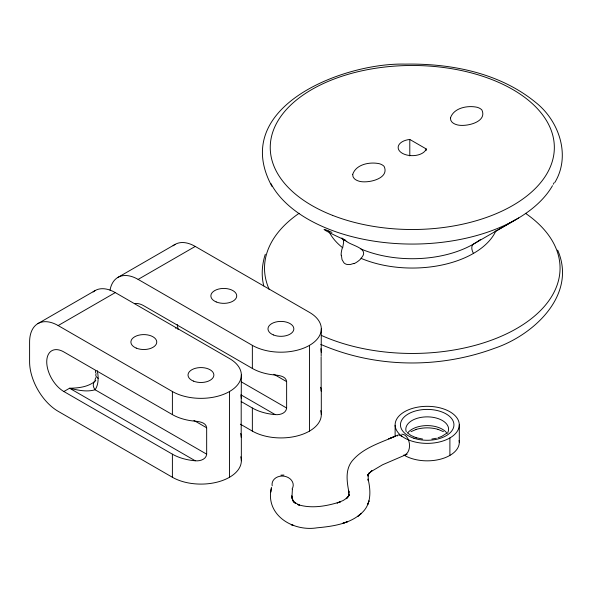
<?xml version="1.0" encoding="UTF-8"?>
<svg xmlns="http://www.w3.org/2000/svg" width="592" height="592" viewBox="0 0 592 592"><rect width="100%" height="100%" fill="white"/><g stroke="black" fill="none" stroke-linecap="round" stroke-linejoin="round"><path stroke-width="0.89" d="M241.225 402.035L241.344 375.032M321.175 356.088L321.308 328.863M206.667 454.175C206.223 459.496 199.748 461.309 195.242 460.776A40.389 23.317 0 0 1 172.39 454.175L63.869 391.527A24.235 13.993 60 0 1 46.738 361.845A24.235 13.993 60 0 1 63.869 351.951L172.39 414.607A40.389 23.317 0 0 0 195.242 421.201C199.489 421.6 206.134 422.496 206.667 427.794L206.667 454.175L95.083 389.758C86.758 392.267 77.789 390.158 69.582 388.226L63.869 391.527M134.458 303.592A24.235 13.993 60 0 1 143.834 305.783L252.355 368.439A40.389 23.317 0 0 0 275.206 375.032C279.476 375.446 286.069 376.32 286.632 381.633L286.632 408.014C286.188 413.327 279.705 415.14 275.206 414.607A40.389 23.317 0 0 1 252.355 408.014L241.188 401.561M271.462 487.275C264.654 514.848 292.7 531.786 317.038 527.82C333.185 526.31 351.322 523.816 363.177 511.577C371.473 502.874 370.666 489.917 368.098 479.091L368.268 480.652L368.157 474.488L367.98 476.094L368.683 473.445L368.113 475.08L369.415 472.727L368.431 474.222L371.88 470.766L370.592 471.861L382.587 464.757L407.126 454.205M241.196 402.471L241.203 437.251M321.123 356.954L321.167 391.083M270.936 492.026L271.284 488.874M95.615 377.777L94.986 380.234M292.396 489.273L291.93 497.391L291.76 495.837L292.944 500.862L291.915 497.924L293.758 501.905L292.966 500.691L295.6 503.503L293.721 501.875L299.626 505.25L297.695 504.532C311.644 509.009 326.976 506.108 340.592 501.75L337.1 503L343.219 500.484L347.511 497.598L346.194 498.738L348.917 495.578L347.926 497.095L349.036 494.764L348.466 496.407L349.036 493.846L348.858 495.452L348.792 490.983L348.969 492.544C347.023 482.288 344.966 470.277 351.877 461.301C362.741 447.841 380.412 442.853 395.634 436.082L388.752 438.85L398.505 434.861L401.842 436.2M241.321 437.214L241.336 436.792L241.344 460.776M321.286 391.046L321.301 390.624L321.308 414.607M265.29 254.279C261.982 264.432 261.124 275.532 263.795 285.929M397.321 436.023L397.528 435.601M554.867 182.432C571.125 155.481 558.974 120.576 535.427 102.216C499.3 72.712 450.741 63.322 405.113 64.128C343.996 62.404 228.445 106.834 272.002 186.443M368.12 474.74L369.415 472.727M367.691 475.406L368.683 473.866M94.994 381.3C88.016 387.079 78.299 388.093 69.582 388.226L195.242 460.776M446.294 433.492L441.773 436.371L438.028 437.814M473.445 253.42A8.081 4.662 60 0 1 473.445 244.096L514.811 220.187M37.962 323.572L95.083 290.591M117.926 277.404L175.047 244.429M240.744 456.78A40.389 23.317 0 0 1 219.558 481.474A40.389 23.317 0 0 1 172.39 477.263L58.157 411.307A40.389 23.317 60 0 1 29.6 361.845L29.6 342.058A40.389 23.317 60 0 1 58.157 325.57L115.277 292.596L229.511 358.545A40.389 23.317 0 0 1 229.511 391.519L229.511 477.263M110.038 290.169A40.389 23.317 60 0 1 138.121 279.402L195.242 246.427L309.475 312.376A40.389 23.317 0 0 1 309.475 345.358L309.475 431.094M495.104 231.583L518.696 217.945M410.966 431.664L416.383 429.341L415.976 429.474C423.25 427.313 431.161 427.313 438.428 429.474L438.028 429.341L443.438 431.664M353.838 263.41L350.479 264.476L347.178 264.483A9.442 7.696 -53.3 0 1 343.908 262.774L342.021 259.592L341.399 255.211M436.319 438.258L431.849 439.042M280.911 475.147L283.96 475.065M422.555 439.042L415.976 437.68M416.383 437.814L410.966 435.497L407.57 432.885M293.699 525.511L291.286 524.645L293.114 525.304M320.783 344.381C375.202 368.076 439.064 368.846 494.572 348.274C533.547 335.183 577.289 294.979 557.671 250.135M495.822 231.043A86.491 49.935 0 0 1 360.957 258.304C370.533 248.662 351.9 245.724 346.66 241.499M426.203 148.932A14.134 8.162 0 0 1 411.455 155.644A14.134 8.162 0 0 1 398.172 147.978A14.134 8.162 0 0 1 409.797 139.46L426.203 148.932L426.203 150.42M138.121 279.402L252.355 345.358A40.389 23.317 0 0 0 309.475 345.358M273.874 374.27L286.632 381.633M241.196 381.781L286.632 408.014M241.588 395.197L275.206 414.607M240.374 424.175L252.355 431.094A40.389 23.317 0 0 0 299.522 435.305A40.389 23.317 0 0 0 320.709 410.611M58.157 325.57L172.39 391.519A40.389 23.317 0 0 0 229.511 391.519M193.91 420.431L206.667 427.794M343.545 239.686L341.532 238.273M343.182 238.887L343.626 242.417L342.672 247.745A86.491 49.935 0 0 1 328.738 231.021M320.901 348.651L321.301 352.388M240.937 394.82L241.336 398.557M95.408 370.54L95.682 372.834M321.301 390.587L320.901 388.226A40.389 23.317 0 0 0 320.635 387.294M241.336 436.755L240.937 434.395A40.389 23.317 0 0 0 240.67 433.462M459.296 424.849L459.296 442.313M449.898 437.947L449.898 455.411M409.797 139.46L409.797 155.903M395.123 425.263L395.123 436.297M252.355 345.358L252.355 368.439M252.355 408.014L252.355 431.094M172.39 391.519L172.39 414.607M172.39 454.175L172.39 477.263M554.068 182.787A147.763 85.307 0 0 1 553.298 184.245M552.491 185.696A147.763 85.307 0 0 1 410.308 244.059A147.763 85.307 0 0 1 270.884 183.52M525.481 213.305A147.763 85.307 0 0 1 518.54 327.428A147.763 85.307 0 0 1 321.219 335.331M269.301 289.666A147.763 85.307 0 0 1 299.093 213.305M341.081 255.27A23.391 18.715 -56.5 0 1 342.398 247.693M480.571 239.434A86.491 49.935 0 0 1 360.957 248.973M345.861 240.315A14.149 0.725 25.4 0 1 326.214 230.887A14.149 0.725 25.4 0 1 331.942 232.412M342.05 238.095A22.733 1.236 32.8 0 1 341.969 238.006M346.742 241.529A9.442 0.525 27.8 0 1 343.671 239.745M361.15 258.512A22.733 19.44 -58.2 0 1 353.935 263.729M459.118 440.396A32.086 18.53 0 0 1 440.552 459.163A32.086 18.53 0 0 1 403.825 455.004M401.672 434.195A10.515 6.897 83.8 0 1 409.324 443.075A10.515 6.897 83.8 0 1 405.032 454.782M272.187 485.803A10.619 8.658 5.9 0 1 284.219 476.205A10.619 8.658 5.9 0 1 292.1 488.955M407.747 432.819A21.393 12.351 0 0 1 427.964 425.604A21.393 12.351 0 0 1 447.249 433.633M406.297 431.834A21.393 12.351 0 0 1 427.964 416.872A21.393 12.351 0 0 1 447.73 432.693M173.071 245.821A40.389 23.317 60 0 1 195.242 246.427M175.78 328.382A8.081 4.662 0 0 1 175.913 327.909M177.26 324.571A32.271 18.633 60 0 1 177.992 329.492M93.107 291.982A40.389 23.317 60 0 1 115.277 292.596M95.083 389.758A8.081 6.371 35.1 0 1 95.845 380.308M97.295 370.74A32.271 18.633 60 0 1 95.083 389.743M98.139 378.332A8.081 4.662 0 0 1 96.156 373.619M352.714 174.351L353.017 176.675L354.112 178.421A11.019 6.364 0 0 0 358.73 181.085C366.848 183.883 389.987 178.976 384.127 166.419A11.019 6.364 0 0 0 379.509 163.755C370.237 161.646 356.103 164.058 352.714 174.351M450.475 117.904L450.771 120.235L451.874 121.974A11.019 6.364 0 0 0 456.484 124.638C464.609 127.443 487.749 122.529 481.888 109.979A11.019 6.364 0 0 0 477.27 107.315C467.998 105.206 453.857 107.618 450.475 117.904M368.439 502.482L367.75 504.451L369.008 500.862L368.439 502.482M361.409 513.36L358.16 516.061L361.409 513.36M347.356 521.767L342.79 523.335L347.356 521.767M332.667 215.414A142.05 82.014 0 0 0 553.979 153.35A142.05 82.014 0 0 0 350.22 73.726A142.05 82.014 0 0 0 332.667 215.414M408.376 439.849A32.086 18.53 0 0 0 459.118 426.758A32.086 18.53 0 0 0 414.119 407.932A32.086 18.53 0 0 0 408.376 439.849M413.838 438.213A26.744 15.436 0 0 0 453.946 424.849A26.744 15.436 0 0 0 413.838 411.477A26.744 15.436 0 0 0 413.838 438.213M273.334 334.909A12.928 7.459 0 0 0 293.773 329.64A12.928 7.459 0 0 0 275.643 322.055A12.928 7.459 0 0 0 273.334 334.909M216.213 301.935A12.928 7.459 0 0 0 236.652 296.659A12.928 7.459 0 0 0 218.529 289.081A12.928 7.459 0 0 0 216.213 301.935M193.369 381.078A12.928 7.459 0 0 0 213.808 375.802A12.928 7.459 0 0 0 195.678 368.224A12.928 7.459 0 0 0 193.369 381.078M136.249 348.103A12.928 7.459 0 0 0 156.688 342.827A12.928 7.459 0 0 0 138.565 335.242A12.928 7.459 0 0 0 136.249 348.103"/></g></svg>
